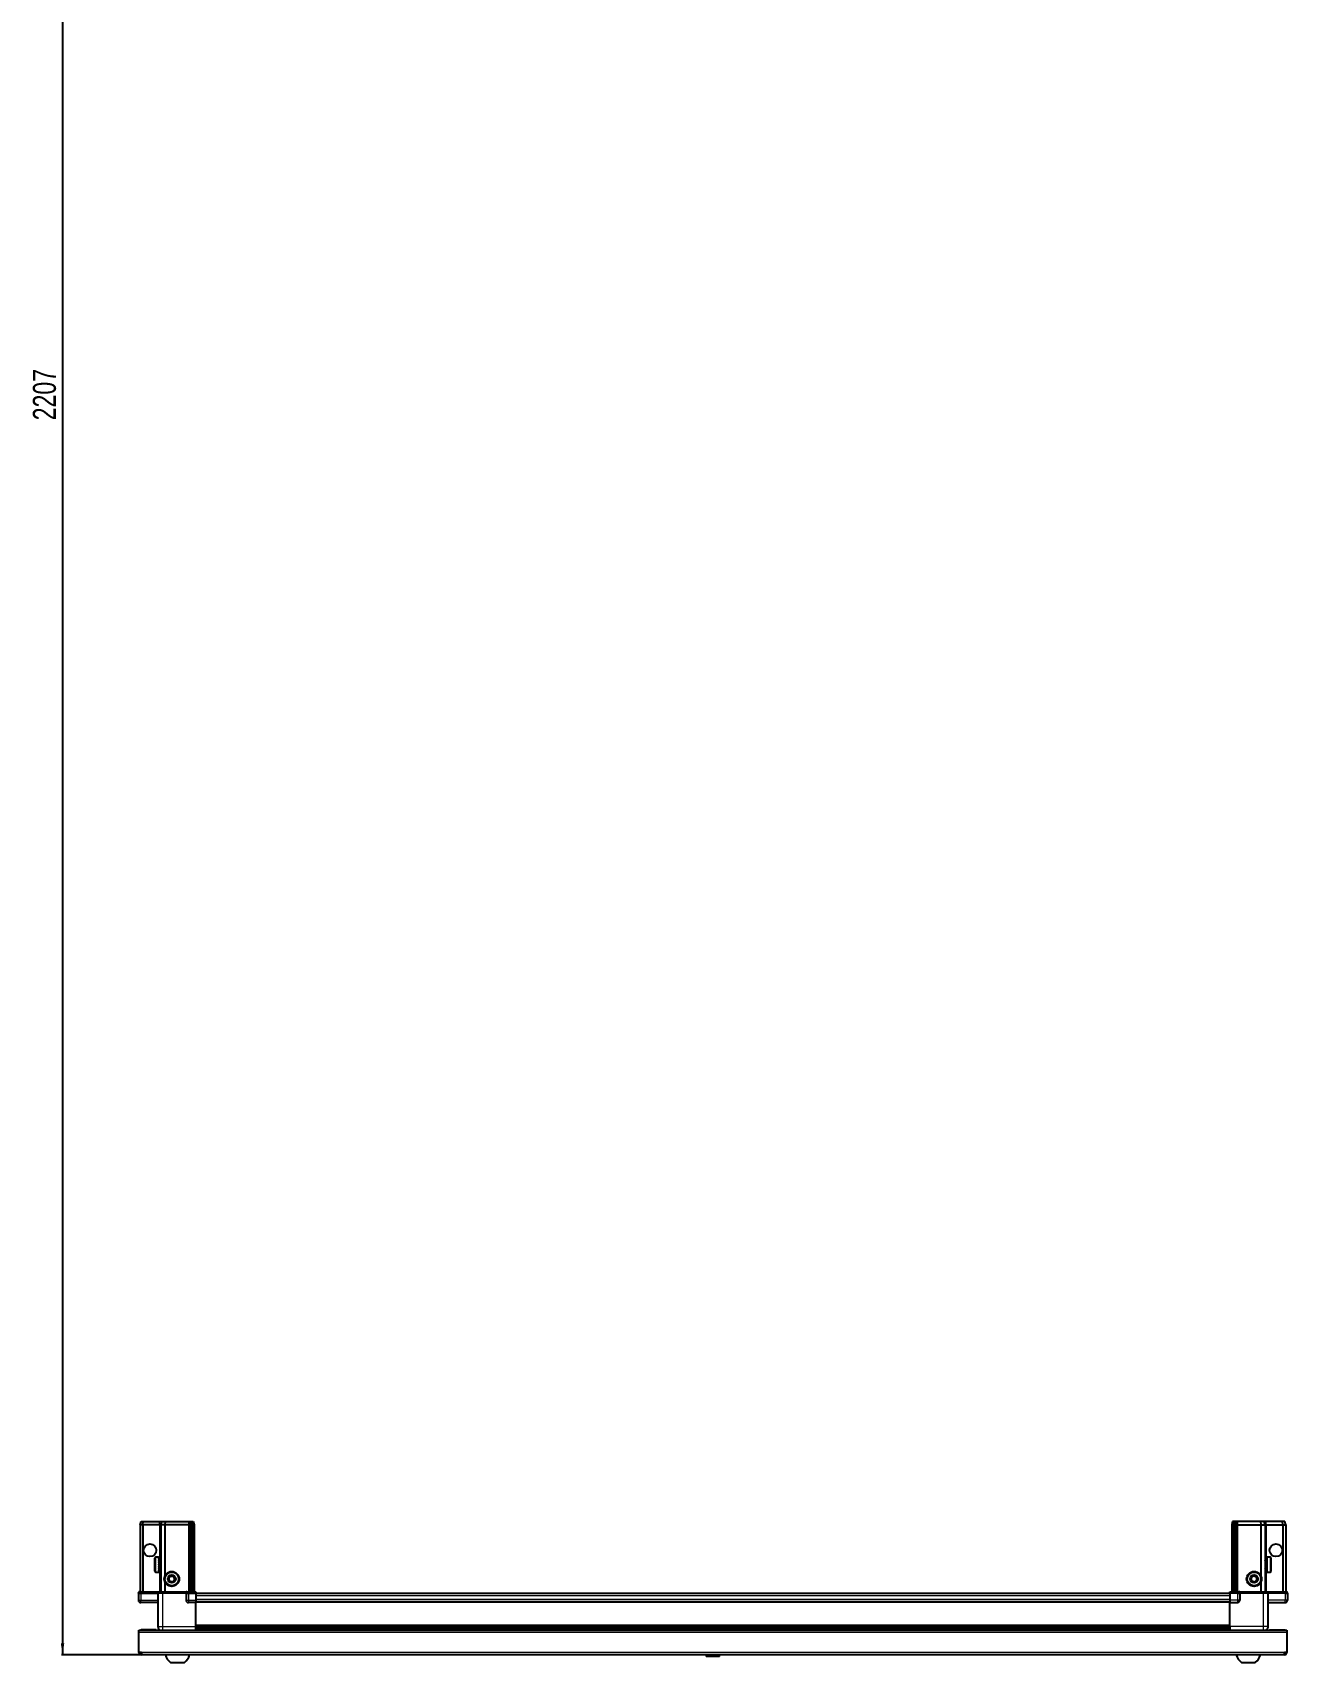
# Model space of a CAD drawing. Header units: millimetres. Extents: x 355 to 5146, y -1419 to 1486.
# Drawn here: x 419 to 1511, y -1419 to -1 of the extents above; entities that cross this region are included whole.
import ezdxf

# ---------------------------------------------------------------- set-up
doc = ezdxf.new("R2010")
doc.units = ezdxf.units.MM
doc.layers.add('FORMAT', color=7, linetype='Continuous')
doc.styles.add('SLDTEXTSTYLE0', font='TXT', dxfattribs={"width": 0.75})
doc.dimstyles.new('SLDDIMSTYLE0', dxfattribs={"dimtxt": 20, "dimasz": 10, "dimexe": 0, "dimexo": 0.0625, "dimgap": 5, "dimtad": 2, "dimdec": 1, "dimrnd": 1e-09, "dimzin": 12, "dimdsep": 46, "dimtxsty": 'SLDTEXTSTYLE0', "dimsah": 1, "dimcen": 0.09, "dimadec": 0, "dimazin": 3, "dimtfac": 1, "dimtofl": 0, "dimtmove": 0, "dimatfit": 3, "dimfxl": 0, "dimfrac": 2, "dimtolj": 1, "dimtzin": 12, "dimarcsym": 0})

# ---------------------------------------------------------------- blocks, each defined once
blk = doc.blocks.new('_D_8')
at = {"layer": 'FORMAT'}
for p, q in [((1005.6, 794.5), (444.4, 794.5)), ((445.4, 794.5), (445.4, -1412.5)), ((514, -1412.5), (444.4, -1412.5))]:
    blk.add_line(p, q, dxfattribs=at)
for points in [[(445.4, 794.5), (443.9, 784.5), (446.9, 784.5)], [(445.4, -1412.5), (446.9, -1402.5), (443.9, -1402.5)]]:
    blk.add_solid(points, dxfattribs=at)
at = {"layer": 'FORMAT', "insert": (419.6, -338.5), "char_height": 20, "attachment_point": 1, "rotation": 90, "style": 'SLDTEXTSTYLE0'}
blk.add_mtext('2207', dxfattribs=at)

msp = doc.modelspace()

# ---------------------------------------------------------------- linework, layer by layer
at = {"color": 7, "linetype": 'Continuous', "lineweight": 25}
for p, q in [((512.9, -1299.49), (513.7, -1296.49)), ((515.4, -1299.49), (512.9, -1299.49)), ((512.9, -1299.49), (512.9, -1357.79)), ((513.7, -1296.49), (515.55, -1296.49)), ((515.4, -1299.49), (515.55, -1296.49)), ((529.9, -1299.49), (515.4, -1299.49)), ((515.4, -1299.49), (515.4, -1357.79)), ((515.55, -1296.49), (529.9, -1296.49)), ((529.9, -1296.49), (531.7, -1296.49)), ((530.9, -1299.49), (529.9, -1299.49)), ((530.9, -1299.49), (531.7, -1296.49)), ((534.4, -1299.49), (530.9, -1299.49)), ((530.9, -1299.49), (530.9, -1357.79)), ((531.7, -1296.49), (534.73, -1296.49)), ((534.73, -1296.49), (534.4, -1299.49)), ((554.9, -1299.49), (534.4, -1299.49)), ((534.4, -1299.49), (534.4, -1343.99)), ((534.73, -1296.49), (554.9, -1296.49)), ((554.9, -1296.49), (556.7, -1296.49)), ((555.9, -1299.49), (554.9, -1299.49)), ((556.7, -1296.49), (555.9, -1299.49)), ((556.9, -1299.49), (555.9, -1299.49)), ((555.9, -1299.49), (555.9, -1357.79)), ((556.7, -1296.49), (557.44, -1296.49)), ((557.44, -1296.49), (556.9, -1299.49)), ((556.9, -1299.49), (556.9, -1357.79)), ((558.4, -1299.49), (556.9, -1299.49)), ((557.44, -1296.49), (557.94, -1296.49)), ((557.94, -1296.49), (559.09, -1296.49)), ((557.94, -1296.49), (558.4, -1299.49)), ((559.9, -1299.49), (558.4, -1299.49)), ((558.4, -1299.49), (558.4, -1357.79)), ((559.09, -1296.49), (559.9, -1299.49)), ((559.9, -1299.49), (559.9, -1357.79)), ((1463.7, -1296.49), (1462.9, -1299.49)), ((1462.9, -1299.49), (1464.4, -1299.49)), ((1462.9, -1299.49), (1462.9, -1357.79)), ((1464.85, -1296.49), (1463.7, -1296.49)), ((1464.85, -1296.49), (1464.4, -1299.49)), ((1464.4, -1299.49), (1464.4, -1357.79)), ((1464.4, -1299.49), (1465.9, -1299.49)), ((1465.35, -1296.49), (1464.85, -1296.49)), ((1465.35, -1296.49), (1465.9, -1299.49)), ((1466.09, -1296.49), (1465.35, -1296.49)), ((1465.9, -1299.49), (1466.9, -1299.49)), ((1465.9, -1299.49), (1465.9, -1357.79)), ((1466.09, -1296.49), (1466.9, -1299.49)), ((1467.9, -1296.49), (1466.09, -1296.49)), ((1466.9, -1299.49), (1466.9, -1357.79)), ((1466.9, -1299.49), (1467.9, -1299.49)), ((1488.06, -1296.49), (1467.9, -1296.49)), ((1467.9, -1299.49), (1488.4, -1299.49)), ((1488.06, -1296.49), (1488.4, -1299.49)), ((1491.09, -1296.49), (1488.06, -1296.49)), ((1488.4, -1299.49), (1488.4, -1343.99)), ((1488.4, -1299.49), (1491.9, -1299.49)), ((1491.9, -1299.49), (1491.09, -1296.49)), ((1492.9, -1296.49), (1491.09, -1296.49)), ((1491.9, -1299.49), (1491.9, -1357.79)), ((1491.9, -1299.49), (1492.9, -1299.49)), ((1507.24, -1296.49), (1492.9, -1296.49)), ((1492.9, -1299.49), (1507.4, -1299.49)), ((1507.4, -1299.49), (1507.24, -1296.49)), ((1509.09, -1296.49), (1507.24, -1296.49)), ((1507.4, -1299.49), (1509.9, -1299.49)), ((1507.4, -1299.49), (1507.4, -1357.79)), ((1509.9, -1299.49), (1509.09, -1296.49)), ((1509.9, -1299.49), (1509.9, -1357.79)), ((525.7, -1339.69), (525.7, -1328.29)), ((528.9, -1327.49), (526.5, -1327.49)), ((528.9, -1327.49), (528.9, -1327.49)), ((528.9, -1327.49), (529.4, -1327.49)), ((528.9, -1327.68), (529.4, -1327.68)), ((528.9, -1327.68), (528.9, -1327.9)), ((528.9, -1327.9), (529.4, -1327.9)), ((528.9, -1328.47), (529.4, -1328.47)), ((528.9, -1328.47), (528.9, -1328.9)), ((528.9, -1328.9), (529.4, -1328.9)), ((528.9, -1329.81), (529.4, -1329.81)), ((528.9, -1329.81), (528.9, -1330.4)), ((528.9, -1330.4), (529.4, -1330.4)), ((528.9, -1331.55), (529.4, -1331.55)), ((528.9, -1331.55), (528.9, -1332.25)), ((528.9, -1332.25), (529.4, -1332.25)), ((529.4, -1327.68), (529.4, -1327.49)), ((529.4, -1327.9), (529.4, -1327.68)), ((529.4, -1328.47), (529.4, -1327.9)), ((529.4, -1328.9), (529.4, -1328.47)), ((529.4, -1329.81), (529.4, -1328.9)), ((529.5, -1329.59), (529.4, -1329.59)), ((529.4, -1330.4), (529.4, -1329.81)), ((529.4, -1331.55), (529.4, -1330.4)), ((529.4, -1332.25), (529.4, -1331.55)), ((529.4, -1333.53), (529.4, -1332.25)), ((529.5, -1338.39), (529.5, -1329.59)), ((530.38, -1330.68), (529.9, -1329.99)), ((529.9, -1337.99), (529.9, -1329.99)), ((530.86, -1329.99), (530.38, -1330.68)), ((530.38, -1337.3), (530.38, -1330.68)), ((530.9, -1329.99), (530.86, -1329.99)), ((530.86, -1337.99), (530.86, -1329.99)), ((1491.93, -1329.99), (1491.9, -1329.99)), ((1492.41, -1330.68), (1491.93, -1329.99)), ((1491.93, -1329.99), (1491.93, -1337.99)), ((1492.9, -1329.99), (1492.41, -1330.68)), ((1492.41, -1330.68), (1492.41, -1337.3)), ((1492.9, -1329.99), (1492.9, -1337.99)), ((1493.4, -1329.59), (1493.3, -1329.59)), ((1493.3, -1329.59), (1493.3, -1338.39)), ((1496.3, -1327.49), (1493.4, -1327.49)), ((1493.9, -1327.49), (1493.4, -1327.49)), ((1493.4, -1327.49), (1493.4, -1327.53)), ((1493.4, -1327.53), (1493.4, -1327.82)), ((1493.9, -1327.53), (1493.4, -1327.53)), ((1493.9, -1327.82), (1493.4, -1327.82)), ((1493.4, -1327.82), (1493.4, -1328.09)), ((1493.9, -1328.09), (1493.4, -1328.09)), ((1493.4, -1328.09), (1493.4, -1328.76)), ((1493.9, -1328.76), (1493.4, -1328.76)), ((1493.4, -1328.76), (1493.4, -1329.23)), ((1493.4, -1329.23), (1493.4, -1330.21)), ((1493.9, -1329.23), (1493.4, -1329.23)), ((1493.9, -1330.21), (1493.4, -1330.21)), ((1493.4, -1330.21), (1493.4, -1330.83)), ((1493.4, -1330.83), (1493.4, -1332.03)), ((1493.9, -1330.83), (1493.4, -1330.83)), ((1493.9, -1332.03), (1493.4, -1332.03)), ((1493.4, -1332.03), (1493.4, -1332.66)), ((1493.9, -1332.66), (1493.4, -1332.66)), ((1493.4, -1332.74), (1493.4, -1334.04)), ((1493.9, -1332.74), (1493.4, -1332.74)), ((1493.9, -1327.53), (1493.9, -1327.49)), ((1493.9, -1328.09), (1493.9, -1327.82)), ((1493.9, -1329.23), (1493.9, -1328.76)), ((1493.9, -1330.83), (1493.9, -1330.21)), ((1493.9, -1332.74), (1493.9, -1332.03)), ((1497.1, -1328.29), (1497.1, -1339.69)), ((526.5, -1340.49), (528.9, -1340.49)), ((528.9, -1333.53), (529.4, -1333.53)), ((528.9, -1333.53), (528.9, -1334.27)), ((528.9, -1333.68), (529.4, -1333.68)), ((528.9, -1334.18), (529.4, -1334.18)), ((528.9, -1334.27), (529.4, -1334.27)), ((528.9, -1335.56), (529.4, -1335.56)), ((528.9, -1335.56), (528.9, -1336.26)), ((528.9, -1336.26), (529.4, -1336.26)), ((528.9, -1337.43), (529.4, -1337.43)), ((528.9, -1337.43), (528.9, -1338.03)), ((528.9, -1338.03), (529.4, -1338.03)), ((528.9, -1338.97), (529.4, -1338.97)), ((528.9, -1338.97), (528.9, -1339.41)), ((528.9, -1339.41), (529.4, -1339.41)), ((528.9, -1340.01), (529.4, -1340.01)), ((528.9, -1340.01), (528.9, -1340.25)), ((528.9, -1340.25), (529.4, -1340.25)), ((528.9, -1340.47), (529.4, -1340.47)), ((528.9, -1340.47), (528.9, -1340.49)), ((528.9, -1340.48), (529.4, -1340.48)), ((529.4, -1333.68), (529.4, -1333.53)), ((529.4, -1334.27), (529.4, -1334.18)), ((529.4, -1335.56), (529.4, -1334.27)), ((529.4, -1336.26), (529.4, -1335.56)), ((529.4, -1337.43), (529.4, -1336.26)), ((529.4, -1338.03), (529.4, -1337.43)), ((529.4, -1338.97), (529.4, -1338.03)), ((529.4, -1338.39), (529.5, -1338.39)), ((529.4, -1339.41), (529.4, -1338.97)), ((529.4, -1340.01), (529.4, -1339.41)), ((529.4, -1340.25), (529.4, -1340.01)), ((529.4, -1340.47), (529.4, -1340.25)), ((529.4, -1340.48), (529.4, -1340.47)), ((529.9, -1337.99), (530.38, -1337.3)), ((530.38, -1337.3), (530.86, -1337.99)), ((530.86, -1337.99), (530.9, -1337.99)), ((1491.9, -1337.99), (1491.93, -1337.99)), ((1491.93, -1337.99), (1492.41, -1337.3)), ((1492.41, -1337.3), (1492.9, -1337.99)), ((1493.3, -1338.39), (1493.4, -1338.39)), ((1493.9, -1334.04), (1493.4, -1334.04)), ((1493.9, -1334.52), (1493.4, -1334.52)), ((1493.4, -1334.52), (1493.4, -1334.77)), ((1493.4, -1334.77), (1493.4, -1336.04)), ((1493.9, -1334.77), (1493.4, -1334.77)), ((1493.9, -1336.04), (1493.4, -1336.04)), ((1493.4, -1336.04), (1493.4, -1336.73)), ((1493.4, -1336.73), (1493.4, -1337.85)), ((1493.9, -1336.73), (1493.4, -1336.73)), ((1493.9, -1337.85), (1493.4, -1337.85)), ((1493.4, -1337.85), (1493.4, -1338.42)), ((1493.4, -1338.42), (1493.4, -1339.27)), ((1493.9, -1338.42), (1493.4, -1338.42)), ((1493.9, -1339.27), (1493.4, -1339.27)), ((1493.4, -1339.27), (1493.4, -1339.67)), ((1493.4, -1339.67), (1493.4, -1340.18)), ((1493.9, -1339.67), (1493.4, -1339.67)), ((1493.9, -1340.18), (1493.4, -1340.18)), ((1493.4, -1340.18), (1493.4, -1340.37)), ((1493.4, -1340.37), (1493.4, -1340.49)), ((1493.9, -1340.37), (1493.4, -1340.37)), ((1493.4, -1340.49), (1496.3, -1340.49)), ((1493.9, -1334.77), (1493.9, -1334.04)), ((1493.9, -1336.73), (1493.9, -1336.04)), ((1493.9, -1338.42), (1493.9, -1337.85)), ((1493.9, -1339.67), (1493.9, -1339.27)), ((1493.9, -1340.37), (1493.9, -1340.18)), ((511.9, -1357.79), (511.4, -1358.65)), ((511.4, -1358.99), (511.4, -1358.65)), ((511.4, -1358.99), (513.4, -1358.99)), ((511.4, -1358.99), (511.4, -1364.99)), ((513.4, -1357.79), (511.9, -1357.79)), ((513.4, -1357.79), (528.2, -1357.79)), ((528.2, -1358.99), (513.4, -1358.99)), ((513.4, -1358.99), (528.2, -1358.99)), ((528.2, -1357.79), (528.4, -1357.79)), ((528.4, -1358.99), (528.2, -1358.99)), ((528.4, -1358.99), (528.4, -1357.79)), ((528.4, -1357.79), (532.4, -1357.79)), ((532.4, -1358.99), (528.4, -1358.99)), ((528.4, -1358.99), (528.4, -1387.99)), ((532.4, -1357.79), (552.7, -1357.79)), ((552.7, -1358.99), (532.4, -1358.99)), ((534.4, -1348.99), (534.4, -1357.79)), ((552.7, -1357.79), (552.9, -1357.79)), ((552.9, -1358.99), (552.7, -1358.99)), ((552.9, -1358.99), (552.9, -1357.79)), ((553.57, -1357.79), (552.9, -1357.79)), ((552.9, -1358.99), (554.9, -1358.99)), ((552.9, -1358.99), (552.9, -1364.99)), ((553.57, -1357.79), (561.4, -1357.79)), ((561.4, -1358.65), (554.9, -1358.65)), ((561.4, -1358.99), (554.9, -1358.99)), ((554.9, -1358.99), (561.4, -1358.99)), ((561.4, -1357.79), (561.4, -1358.65)), ((561.4, -1358.65), (561.4, -1358.65)), ((561.4, -1358.99), (561.4, -1358.65)), ((561.4, -1358.99), (561.4, -1358.99)), ((561.4, -1358.99), (561.4, -1364.99)), ((1461.4, -1359.14), (561.4, -1359.14)), ((1461.4, -1358.65), (1461.4, -1357.79)), ((1461.4, -1357.79), (1469.22, -1357.79)), ((1467.9, -1358.65), (1461.4, -1358.65)), ((1461.4, -1358.99), (1461.4, -1358.65)), ((1467.9, -1358.99), (1461.4, -1358.99)), ((1461.4, -1358.99), (1461.4, -1364.99)), ((1467.9, -1358.99), (1469.9, -1358.99)), ((1469.9, -1358.99), (1467.9, -1358.99)), ((1469.9, -1357.79), (1469.22, -1357.79)), ((1469.9, -1358.99), (1469.9, -1357.79)), ((1469.9, -1357.79), (1470.1, -1357.79)), ((1470.1, -1358.99), (1469.9, -1358.99)), ((1469.9, -1358.99), (1469.9, -1364.99)), ((1470.1, -1357.79), (1490.4, -1357.79)), ((1490.4, -1358.99), (1470.1, -1358.99)), ((1488.4, -1348.99), (1488.4, -1357.79)), ((1490.4, -1357.79), (1494.4, -1357.79)), ((1494.4, -1358.99), (1490.4, -1358.99)), ((1494.4, -1358.99), (1494.4, -1357.79)), ((1494.4, -1357.79), (1494.6, -1357.79)), ((1494.6, -1358.99), (1494.4, -1358.99)), ((1494.4, -1358.99), (1494.4, -1387.99)), ((1494.6, -1357.79), (1509.4, -1357.79)), ((1509.4, -1358.99), (1494.6, -1358.99)), ((1510.9, -1357.79), (1509.4, -1357.79)), ((1509.4, -1358.99), (1511.4, -1358.99)), ((1511.4, -1358.65), (1510.9, -1357.79)), ((1511.4, -1358.65), (1510.9, -1357.79)), ((1511.4, -1358.99), (1511.4, -1358.65)), ((1511.4, -1358.99), (1511.4, -1358.65)), ((1511.4, -1358.99), (1511.4, -1358.99)), ((1511.4, -1358.99), (1511.4, -1364.99)), ((528.4, -1366.99), (513.4, -1366.99)), ((561.4, -1366.99), (554.9, -1366.99)), ((561.4, -1364.99), (561.4, -1366.99)), ((1461.4, -1366.34), (561.4, -1366.34)), ((561.4, -1387.99), (561.4, -1366.99)), ((1461.4, -1364.99), (1461.4, -1366.99)), ((1461.4, -1366.99), (1467.9, -1366.99)), ((1461.4, -1387.99), (1461.4, -1366.99)), ((1494.4, -1366.99), (1509.4, -1366.99)), ((561.25, -1390.99), (561.25, -1387.99)), ((561.4, -1389.01), (1461.4, -1389.01)), ((561.4, -1389.04), (1461.4, -1389.04)), ((511.9, -1390.99), (1510.9, -1390.99)), ((511.9, -1393.09), (511.9, -1390.99)), ((511.9, -1410.39), (511.9, -1393.09)), ((526.9, -1390.89), (514, -1390.89)), ((526.9, -1390.89), (526.9, -1390.99)), ((585.27, -1390.84), (561.4, -1390.84)), ((579.9, -1390.99), (579.9, -1390.84)), ((579.93, -1390.99), (579.93, -1390.84)), ((580.2, -1390.99), (580.2, -1390.84)), ((580.47, -1390.99), (580.47, -1390.84)), ((581.12, -1390.99), (581.12, -1390.84)), ((581.58, -1390.99), (581.58, -1390.84)), ((582.55, -1390.99), (582.55, -1390.84)), ((583.17, -1390.99), (583.17, -1390.84)), ((584.35, -1390.99), (584.35, -1390.84)), ((585.01, -1390.99), (585.01, -1390.84)), ((585.07, -1390.99), (585.07, -1390.84)), ((586.36, -1390.84), (585.27, -1390.84)), ((586.36, -1390.99), (586.36, -1390.84)), ((586.36, -1390.84), (586.36, -1390.84)), ((587.09, -1390.84), (586.36, -1390.84)), ((586.37, -1390.99), (586.37, -1390.84)), ((586.87, -1390.99), (586.87, -1390.84)), ((587.1, -1390.84), (587.09, -1390.84)), ((587.1, -1390.99), (587.1, -1390.84)), ((587.52, -1390.84), (587.1, -1390.84)), ((1435.27, -1390.84), (587.52, -1390.84)), ((588.37, -1390.99), (588.37, -1390.84)), ((589.06, -1390.99), (589.06, -1390.84)), ((590.19, -1390.99), (590.19, -1390.84)), ((590.76, -1390.99), (590.76, -1390.84)), ((591.63, -1390.99), (591.63, -1390.84)), ((592.04, -1390.99), (592.04, -1390.84)), ((592.57, -1390.99), (592.57, -1390.84)), ((592.76, -1390.99), (592.76, -1390.84)), ((592.9, -1390.99), (592.9, -1390.84)), ((1429.9, -1390.99), (1429.9, -1390.84)), ((1430.07, -1390.99), (1430.07, -1390.84)), ((1430.28, -1390.99), (1430.28, -1390.84)), ((1430.84, -1390.99), (1430.84, -1390.84)), ((1431.26, -1390.99), (1431.26, -1390.84)), ((1432.15, -1390.99), (1432.15, -1390.84)), ((1432.74, -1390.99), (1432.74, -1390.84)), ((1433.88, -1390.99), (1433.88, -1390.84)), ((1434.58, -1390.99), (1434.58, -1390.84)), ((1435.86, -1390.84), (1435.27, -1390.84)), ((1435.86, -1390.99), (1435.86, -1390.84)), ((1435.87, -1390.84), (1435.86, -1390.84)), ((1436.6, -1390.84), (1435.87, -1390.84)), ((1436.03, -1390.99), (1436.03, -1390.84)), ((1436.53, -1390.99), (1436.53, -1390.84)), ((1436.6, -1390.99), (1436.6, -1390.84)), ((1437.52, -1390.84), (1436.6, -1390.84)), ((1436.6, -1390.84), (1436.6, -1390.84)), ((1461.4, -1390.84), (1437.52, -1390.84)), ((1437.89, -1390.99), (1437.89, -1390.84)), ((1438.6, -1390.99), (1438.6, -1390.84)), ((1439.77, -1390.99), (1439.77, -1390.84)), ((1440.38, -1390.99), (1440.38, -1390.84)), ((1441.32, -1390.99), (1441.32, -1390.84)), ((1441.77, -1390.99), (1441.77, -1390.84)), ((1442.39, -1390.99), (1442.39, -1390.84)), ((1442.64, -1390.99), (1442.64, -1390.84)), ((1442.87, -1390.99), (1442.87, -1390.84)), ((1442.89, -1390.99), (1442.89, -1390.84)), ((1495.9, -1390.89), (1495.9, -1390.99)), ((1495.9, -1390.89), (1508.8, -1390.89)), ((1510.9, -1390.99), (1510.9, -1393.09)), ((1510.9, -1393.09), (1510.9, -1410.39)), ((514, -1410.39), (511.9, -1410.39)), ((514, -1410.39), (514, -1412.49)), ((1508.8, -1412.49), (514, -1412.49)), ((1006.6, -1412.49), (1005.61, -1413.47)), ((1005.61, -1413.47), (1005.61, -1413.99)), ((1017.18, -1413.47), (1005.61, -1413.47)), ((1017.18, -1413.99), (1005.61, -1413.99)), ((1017.18, -1413.47), (1016.2, -1412.49)), ((1017.18, -1413.99), (1017.18, -1413.47)), ((1510.9, -1410.39), (1508.8, -1410.39)), ((1508.8, -1412.49), (1508.8, -1410.39)), ((539.4, -1419.09), (551.4, -1419.09)), ((1471.4, -1419.09), (1483.4, -1419.09))]:
    msp.add_line(p, q, dxfattribs=at)
at = {"color": 8, "linetype": 'Continuous', "lineweight": 18}
for p, q in [((529.9, -1299.49), (529.9, -1296.49)), ((529.9, -1299.49), (529.9, -1329.99)), ((554.9, -1296.49), (554.9, -1299.49)), ((554.9, -1299.49), (554.9, -1357.79)), ((1467.9, -1296.49), (1467.9, -1299.49)), ((1467.9, -1299.49), (1467.9, -1357.79)), ((1492.9, -1299.49), (1492.9, -1296.49)), ((1492.9, -1299.49), (1492.9, -1329.99)), ((526.5, -1340.49), (526.5, -1327.49)), ((1496.3, -1327.49), (1496.3, -1340.49)), ((529.9, -1337.99), (529.9, -1357.79)), ((1492.9, -1337.99), (1492.9, -1357.79)), ((513.4, -1358.99), (513.4, -1357.79)), ((513.4, -1358.99), (513.4, -1364.99)), ((528.2, -1358.99), (528.2, -1357.79)), ((532.4, -1358.99), (532.4, -1357.79)), ((532.4, -1358.99), (532.4, -1387.99)), ((552.7, -1358.99), (552.7, -1357.79)), ((554.9, -1358.99), (554.9, -1358.65)), ((554.9, -1358.99), (554.9, -1364.99)), ((561.4, -1358.99), (561.4, -1358.65)), ((1467.9, -1358.99), (1467.9, -1358.65)), ((1467.9, -1358.99), (1467.9, -1364.99)), ((1470.1, -1357.79), (1470.1, -1358.99)), ((1490.4, -1358.99), (1490.4, -1357.79)), ((1490.4, -1358.99), (1490.4, -1387.99)), ((1494.6, -1357.79), (1494.6, -1358.99)), ((1509.4, -1358.99), (1509.4, -1357.79)), ((1509.4, -1358.99), (1509.4, -1364.99)), ((511.4, -1364.99), (513.4, -1364.99)), ((513.4, -1364.99), (528.4, -1364.99)), ((513.4, -1366.99), (513.4, -1364.99)), ((552.9, -1364.99), (554.9, -1364.99)), ((554.9, -1364.99), (561.4, -1364.99)), ((554.9, -1364.99), (554.9, -1366.99)), ((1461.4, -1361.14), (561.4, -1361.14)), ((1461.4, -1364.34), (561.4, -1364.34)), ((1461.4, -1366.99), (561.4, -1366.99)), ((1467.9, -1364.99), (1461.4, -1364.99)), ((1469.9, -1364.99), (1467.9, -1364.99)), ((1467.9, -1364.99), (1467.9, -1366.99)), ((1509.4, -1364.99), (1494.4, -1364.99)), ((1511.4, -1364.99), (1509.4, -1364.99)), ((1509.4, -1366.99), (1509.4, -1364.99)), ((532.4, -1387.99), (561.4, -1387.99)), ((561.4, -1386.39), (1461.4, -1386.39)), ((1461.4, -1387.8), (561.4, -1387.8)), ((1490.4, -1387.99), (1461.4, -1387.99)), ((1510.9, -1393.09), (511.9, -1393.09)), ((514, -1390.99), (514, -1390.89)), ((561.4, -1390.25), (1461.4, -1390.25)), ((1508.8, -1390.99), (1508.8, -1390.89)), ((1508.8, -1410.39), (514, -1410.39))]:
    msp.add_line(p, q, dxfattribs=at)
at = {"color": 7, "linetype": 'Continuous', "lineweight": 25, "flags": 128}
for points in [[(514, -1390.89), (513.59, -1390.93), (513.36, -1390.99)], [(1509.44, -1390.99), (1509.21, -1390.93), (1508.8, -1390.89)]]:
    msp.add_lwpolyline(points, dxfattribs=at)
at = {"color": 7, "linetype": 'Continuous', "lineweight": 25}
for centre, radius in [((521.4, -1321.49), 5.5), ((1501.4, -1321.49), 5.5), ((540.4, -1346.49), 6.5), ((540.4, -1346.49), 3.46), ((1482.4, -1346.49), 6.5), ((1482.4, -1346.49), 3.46)]:
    msp.add_circle(centre, radius, dxfattribs=at)
at = {"color": 8, "linetype": 'Continuous', "lineweight": 18}
for centre in [(540.4, -1346.49), (1482.4, -1346.49)]:
    msp.add_circle(centre, 5.7, dxfattribs=at)
at = {"color": 7, "linetype": 'Continuous', "lineweight": 25}
for centre, radius, start, end in [((526.5, -1328.29), 0.8, 90, 180), ((529.9, -1329.59), 0.4, 180, 270), ((1492.9, -1329.59), 0.4, 270, 0), ((1496.3, -1328.29), 0.8, 0, 90), ((526.5, -1339.69), 0.8, 180, 270), ((529.9, -1338.39), 0.4, 90, 180), ((540.4, -1346.49), 2.5, 147.37605, 207.37605), ((540.4, -1346.49), 2.5, 87.37605, 147.37605), ((540.4, -1346.49), 2.5, 27.37605, 87.37605), ((540.4, -1346.49), 2.5, 327.37605, 27.37605), ((1482.4, -1346.49), 2.5, 134.67671, 194.67671), ((1482.4, -1346.49), 2.5, 74.67671, 134.67671), ((1482.4, -1346.49), 2.5, 14.67671, 74.67671), ((1482.4, -1346.49), 2.5, 314.67671, 14.67671), ((1492.9, -1338.39), 0.4, 360, 90), ((1496.3, -1339.69), 0.8, 270, 360), ((540.4, -1346.49), 2.5, 207.37605, 267.37605), ((540.4, -1346.49), 2.5, 267.37605, 327.37605), ((1482.4, -1346.49), 2.5, 194.67671, 254.67671), ((1482.4, -1346.49), 2.5, 254.67671, 314.67671), ((513.4, -1364.99), 2, 180, 270), ((554.9, -1364.99), 2, 180, 270), ((1467.9, -1364.99), 2, 270, 0), ((1509.4, -1364.99), 2, 270, 0), ((514, -1410.39), 2.1, 180, 270), ((514, -1410.39), 0.6, 180, 270), ((546.42, -1409.46), 11.91, 194.70035, 233.8734), ((544.37, -1409.46), 11.91, 306.1266, 345.29965), ((1478.42, -1409.46), 11.91, 194.70035, 233.8734), ((1476.37, -1409.46), 11.91, 306.1266, 345.29965), ((1508.8, -1410.39), 0.6, 270, 0), ((1508.8, -1410.39), 2.1, 270, 0)]:
    msp.add_arc(centre, radius, start, end, dxfattribs=at)
for centre, start_param, end_param in [((554.9, -1355.19), 2.4188584, 3.1415927), ((1467.9, -1355.19), 3.1415927, 3.8643269)]:
    msp.add_ellipse(centre, major_axis=(0, 3.46), ratio=0.5773503, start_param=start_param, end_param=end_param, dxfattribs=at)
for points, knots in [([(537.51, -1346.35), (537.79, -1345.92), (538.31, -1345.11), (538.83, -1344.3), (539.07, -1343.92)], [0, 0, 0, 0, 0.5346859, 1, 1, 1, 1]), ([(538.84, -1348.92), (538.78, -1348.81), (538.51, -1348.28), (538.05, -1347.39), (537.67, -1346.66), (537.51, -1346.35)], [0, 0, 0, 0, 0.1331247, 0.6370994, 1, 1, 1, 1]), ([(539.07, -1343.92), (539.58, -1343.95), (540.55, -1343.99), (541.51, -1344.03), (541.95, -1344.06)], [0, 0, 0, 0, 0.5346859, 1, 1, 1, 1]), ([(543.28, -1346.62), (543, -1347.05), (542.48, -1347.87), (541.96, -1348.67), (541.72, -1349.05)], [0, 0, 0, 0, 0.5346859, 1, 1, 1, 1]), ([(541.95, -1344.06), (542.11, -1344.36), (542.49, -1345.09), (542.95, -1345.98), (543.22, -1346.51), (543.28, -1346.62)], [0, 0, 0, 0, 0.3629006, 0.8668753, 1, 1, 1, 1]), ([(1479.61, -1345.72), (1479.98, -1345.36), (1480.66, -1344.68), (1481.35, -1344.01), (1481.66, -1343.69)], [0, 0, 0, 0, 0.5346859, 1, 1, 1, 1]), ([(1480.34, -1348.52), (1480.26, -1348.18), (1480.05, -1347.39), (1479.8, -1346.42), (1479.64, -1345.84), (1479.61, -1345.72)], [0, 0, 0, 0, 0.3629006, 0.8668753, 1, 1, 1, 1]), ([(1481.66, -1343.69), (1482.16, -1343.83), (1483.09, -1344.09), (1484.02, -1344.34), (1484.45, -1344.46)], [0, 0, 0, 0, 0.5346859, 1, 1, 1, 1]), ([(1484.45, -1344.46), (1484.48, -1344.58), (1484.63, -1345.16), (1484.88, -1346.12), (1485.09, -1346.92), (1485.18, -1347.25)], [0, 0, 0, 0, 0.1331247, 0.6370994, 1, 1, 1, 1]), ([(541.72, -1349.05), (541.21, -1349.03), (540.24, -1348.98), (539.29, -1348.94), (538.84, -1348.92)], [0, 0, 0, 0, 0.5346859, 1, 1, 1, 1]), ([(1483.13, -1349.28), (1482.63, -1349.14), (1481.7, -1348.89), (1480.77, -1348.63), (1480.34, -1348.52)], [0, 0, 0, 0, 0.53468586, 1, 1, 1, 1]), ([(1485.18, -1347.25), (1484.81, -1347.61), (1484.13, -1348.29), (1483.44, -1348.97), (1483.13, -1349.28)], [0, 0, 0, 0, 0.5346859, 1, 1, 1, 1]), ([(528.4, -1387.99), (528.44, -1388.43), (528.51, -1389.1), (528.95, -1389.92), (529.41, -1390.47), (529.81, -1390.83), (530.07, -1390.96), (530.12, -1390.99)], [0, 0, 0, 0, 0.3630185, 0.5584377, 0.7580039, 0.9575702, 1, 1, 1, 1]), ([(561.4, -1387.99), (561.4, -1388.38), (561.4, -1389.17), (561.4, -1390.19), (561.4, -1390.82), (561.4, -1390.98), (561.4, -1390.99)], [0, 0, 0, 0, 0.32552014, 0.65104028, 0.97656042, 1, 1, 1, 1]), ([(1461.4, -1387.99), (1461.4, -1388.38), (1461.4, -1389.17), (1461.4, -1390.19), (1461.4, -1390.82), (1461.4, -1390.98), (1461.4, -1390.99)], [0, 0, 0, 0, 0.3255201, 0.6510403, 0.9765604, 1, 1, 1, 1]), ([(1494.4, -1387.99), (1494.35, -1388.43), (1494.28, -1389.1), (1493.84, -1389.92), (1493.39, -1390.47), (1492.98, -1390.83), (1492.72, -1390.96), (1492.67, -1390.99)], [0, 0, 0, 0, 0.3630185, 0.5584377, 0.7580039, 0.9575702, 1, 1, 1, 1])]:
    msp.add_open_spline(points, degree=3, knots=knots, dxfattribs=at)
at = {"color": 8, "linetype": 'Continuous', "lineweight": 18}
for points in [[(528.4, -1387.99), (528.46, -1387.99), (528.58, -1387.99), (529.5, -1387.99), (530.82, -1387.99), (531.87, -1387.99), (532.4, -1387.99)], [(1494.4, -1387.99), (1494.34, -1387.99), (1494.22, -1387.99), (1493.29, -1387.99), (1491.97, -1387.99), (1490.92, -1387.99), (1490.4, -1387.99)]]:
    msp.add_open_spline(points, degree=3, dxfattribs=at)
for points in [[(532.4, -1387.99), (532.4, -1388.43), (532.4, -1389.1), (532.4, -1389.92), (532.4, -1390.47), (532.4, -1390.83), (532.4, -1390.96), (532.4, -1390.99)], [(1490.4, -1387.99), (1490.4, -1388.43), (1490.4, -1389.1), (1490.4, -1389.92), (1490.4, -1390.47), (1490.4, -1390.83), (1490.4, -1390.96), (1490.4, -1390.99)]]:
    msp.add_open_spline(points, degree=3, knots=[0, 0, 0, 0, 0.3630185, 0.5584377, 0.7580039, 0.9575702, 1, 1, 1, 1], dxfattribs=at)

# ---------------------------------------------------------------- dimensions: what is measured, and where the dimension line sits
at = {"layer": 'FORMAT'}
dim = msp.add_linear_dim(base=(445.4, -1412.49), p1=(1005.61, 794.51), p2=(514, -1412.49), angle=90, dimstyle='SLDDIMSTYLE0', dxfattribs=at)
dim.commit()
dim.dimension.update_dxf_attribs({"geometry": '_D_8', "text_midpoint": (445.4, -308.99), "dimtype": 160})

doc.saveas('drawing.dxf')
